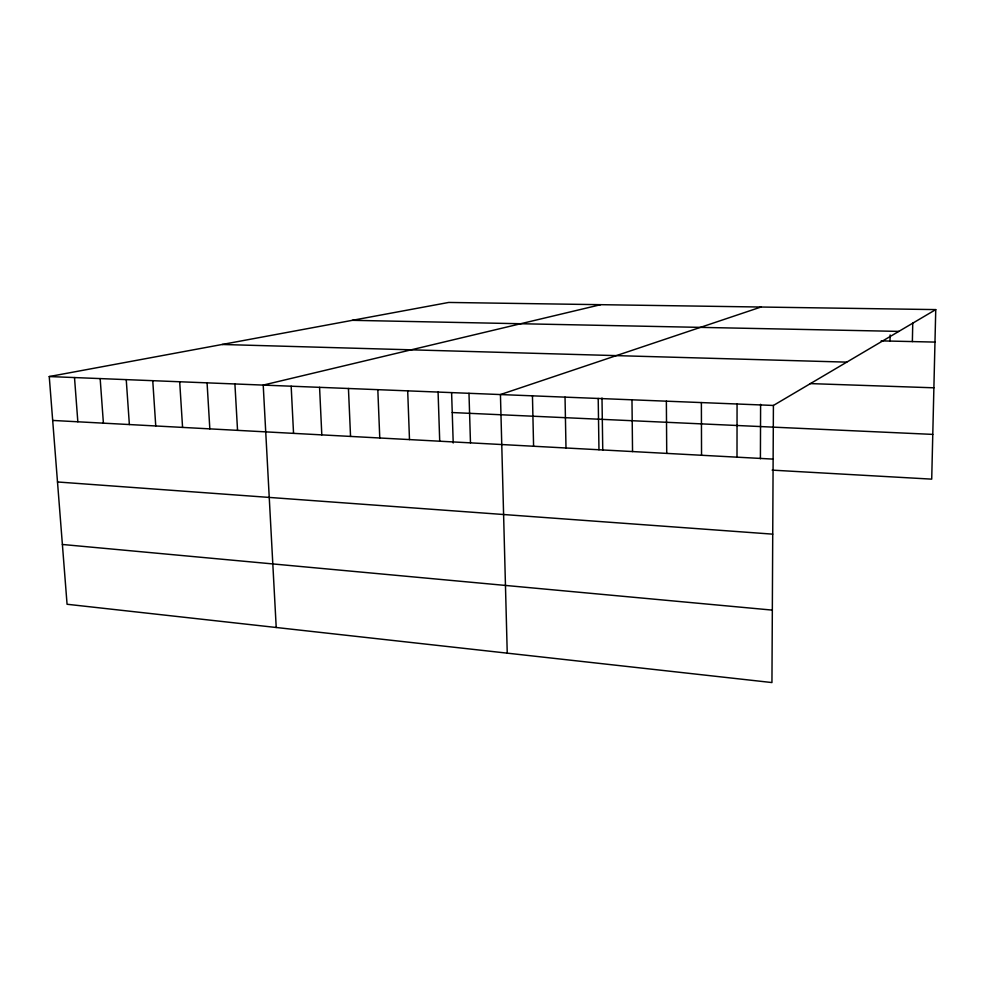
<?xml version="1.0" encoding="UTF-8"?>
<svg xmlns="http://www.w3.org/2000/svg" width="985" height="985" viewBox="0 0 985 985"><rect width="100%" height="100%" fill="white"/><g stroke="black" fill="none" stroke-linecap="round" stroke-linejoin="round"><path stroke-width="1.48" d="M737.002 457.175L737.063 403.998M760.408 458.764L760.605 404.293M935.75 309.598L773.41 405.451L771.945 682.556L67.066 604.261L49.25 376.553L448.729 302.444L935.75 309.598L931.712 479.141L772.141 470.128M889.997 341.069L890.12 334.949M912.369 341.586L912.75 323.117M760.974 307.037L500.442 394.554L507.238 653.154M600.641 304.685L263.217 385.086L276.219 627.494M352.334 320.322L898.849 331.391M881.156 340.872L934.974 342.09M222.118 344.479L846.78 362.135M810.199 383.596L933.891 387.807M49.25 376.553L773.41 405.451M452.238 412.543L932.783 434.397M52.685 420.435L773.126 459.108M57.499 481.973L772.732 534.153M62.387 544.471L772.326 610.109M74.503 377.563L77.84 421.789M100.162 378.585L103.4 423.156M126.24 379.619L129.367 424.547M152.749 380.678L155.753 425.963M179.689 381.749L182.57 427.404M207.072 382.845L209.83 428.869M234.91 383.953L237.545 430.359M291.166 386.206L293.542 433.363M319.571 387.339L321.812 434.877M348.444 388.484L350.549 436.429M377.821 389.666L379.767 437.993M407.692 390.848L409.489 439.593M451.61 392.781L453.211 443.004M438.079 392.067L439.716 441.218M468.983 393.298L470.473 442.868M532.454 395.835L533.587 446.254M565.033 397.127L565.993 447.99M601.995 397.989L602.758 450.28M598.203 398.457L598.966 449.763M631.976 399.799L632.542 451.561M666.365 401.178L666.734 453.395M701.382 402.569L701.542 455.267"/></g></svg>
